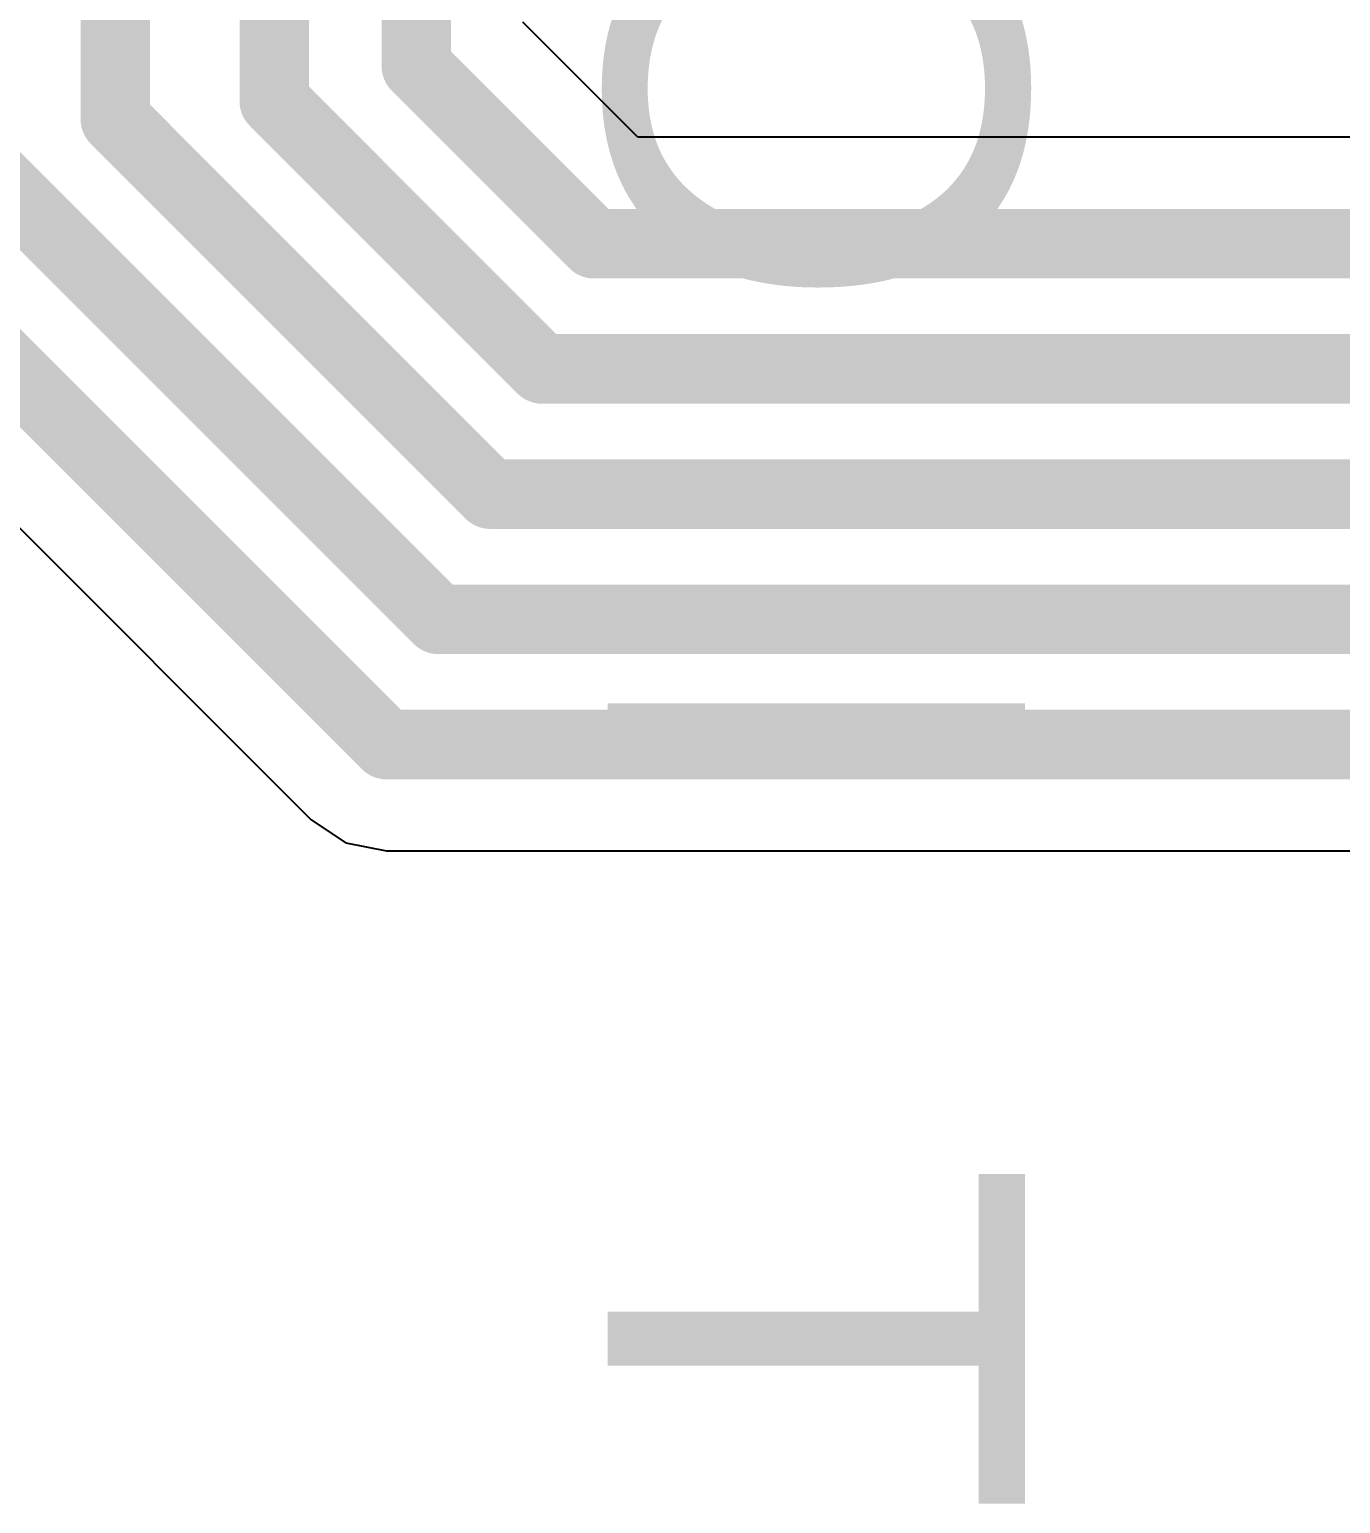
# Model space of a CAD drawing. Header units: inches. Extents: x -0.5 to 14, y -0.2 to 4.7.
# Drawn here: x 0.6348 to 0.8233, y 0.8961 to 1.108 of the extents above; entities that cross this region are included whole.
import ezdxf

# ---------------------------------------------------------------- set-up
doc = ezdxf.new("R2010")
doc.units = ezdxf.units.IN
doc.header["$MEASUREMENT"] = 0
doc.layers.add('Bottom Layer', color=5, linetype='Continuous')
doc.layers.add('Bottom Overlay', color=54, linetype='Continuous')
doc.styles.add('Arial', font='', dxfattribs={"height": 0.2})
doc.styles.get('Arial').set_extended_font_data('Arial')

msp = doc.modelspace()

# ---------------------------------------------------------------- linework, layer by layer
at = {"layer": 'Bottom Layer'}
for p, q in [((0.72229, 1.09254), (0.70572, 1.1091)), ((0.95381, 1.09254), (0.72229, 1.09254)), ((0.58987, 1.07987), (0.67532, 0.99443)), ((0.67532, 0.99443), (0.68028, 0.99111)), ((0.68028, 0.99111), (0.68613, 0.98995)), ((0.68613, 0.98995), (0.91766, 0.98995))]:
    msp.add_line(p, q, dxfattribs=at)
for points in [[(0.67, 1.09774, 0.01, 0.01, 0), (0.67, 1.32518, 0.01, 0.01, 0)], [(0.69043, 1.10277, 0.01, 0.01, 0), (0.69043, 1.29184, 0.01, 0.01, 0)], [(0.64715, 1.09514, 0.01, 0.01, 0), (0.64715, 1.28059, 0.01, 0.01, 0)], [(0.69043, 1.10277, 0.01, 0.01, 0), (0.71596, 1.07724, 0.01, 0.01, 0)], [(0.67, 1.09774, 0.01, 0.01, 0), (0.7085, 1.05924, 0.01, 0.01, 0)], [(0.64715, 1.09514, 0.01, 0.01, 0), (0.70104, 1.04124, 0.01, 0.01, 0)], [(0.60069, 1.09069, 0.01, 0.01, 0), (0.68613, 1.00524, 0.01, 0.01, 0)], [(0.62627, 1.09056, 0.01, 0.01, 0), (0.69359, 1.02324, 0.01, 0.01, 0)], [(0.71596, 1.07724, 0.01, 0.01, 0), (0.95381, 1.07724, 0.01, 0.01, 0)], [(0.7085, 1.05924, 0.01, 0.01, 0), (0.94636, 1.05924, 0.01, 0.01, 0)], [(0.70104, 1.04124, 0.01, 0.01, 0), (0.9389, 1.04124, 0.01, 0.01, 0)], [(0.69359, 1.02324, 0.01, 0.01, 0), (0.93145, 1.02324, 0.01, 0.01, 0)], [(0.68613, 1.00524, 0.01, 0.01, 0), (0.92399, 1.00524, 0.01, 0.01, 0)]]:
    msp.add_lwpolyline(points, format="xyseb", dxfattribs=at)
for points in [[(0.68793, 1.10277, 0.005, 0.005, 1), (0.69293, 1.10277, 0.005, 0.005, 1)], [(0.68793, 1.10277, 0.005, 0.005, 1), (0.69293, 1.10277, 0.005, 0.005, 1)], [(0.6675, 1.09774, 0.005, 0.005, 1), (0.6725, 1.09774, 0.005, 0.005, 1)], [(0.6675, 1.09774, 0.005, 0.005, 1), (0.6725, 1.09774, 0.005, 0.005, 1)], [(0.64465, 1.09514, 0.005, 0.005, 1), (0.64965, 1.09514, 0.005, 0.005, 1)], [(0.64465, 1.09514, 0.005, 0.005, 1), (0.64965, 1.09514, 0.005, 0.005, 1)], [(0.71346, 1.07724, 0.005, 0.005, 1), (0.71846, 1.07724, 0.005, 0.005, 1)], [(0.71346, 1.07724, 0.005, 0.005, 1), (0.71846, 1.07724, 0.005, 0.005, 1)], [(0.706, 1.05924, 0.005, 0.005, 1), (0.711, 1.05924, 0.005, 0.005, 1)], [(0.706, 1.05924, 0.005, 0.005, 1), (0.711, 1.05924, 0.005, 0.005, 1)], [(0.69854, 1.04124, 0.005, 0.005, 1), (0.70354, 1.04124, 0.005, 0.005, 1)], [(0.69854, 1.04124, 0.005, 0.005, 1), (0.70354, 1.04124, 0.005, 0.005, 1)], [(0.69109, 1.02324, 0.005, 0.005, 1), (0.69609, 1.02324, 0.005, 0.005, 1)], [(0.69109, 1.02324, 0.005, 0.005, 1), (0.69609, 1.02324, 0.005, 0.005, 1)], [(0.68363, 1.00524, 0.005, 0.005, 1), (0.68863, 1.00524, 0.005, 0.005, 1)], [(0.68363, 1.00524, 0.005, 0.005, 1), (0.68863, 1.00524, 0.005, 0.005, 1)]]:
    msp.add_lwpolyline(points, format="xyseb", close=True, dxfattribs=at)

# ---------------------------------------------------------------- texts
at = {"layer": 'Bottom Overlay', "style": 'Arial', "text_generation_flag": 2}
for s, p in [('O', (0.71794, 1.06697)), ('I', (0.71794, 0.99561)), ('T', (0.71794, 0.89425))]:
    msp.add_text(s, height=0.06, rotation=270, dxfattribs=at).set_placement(p)

doc.saveas('drawing.dxf')
